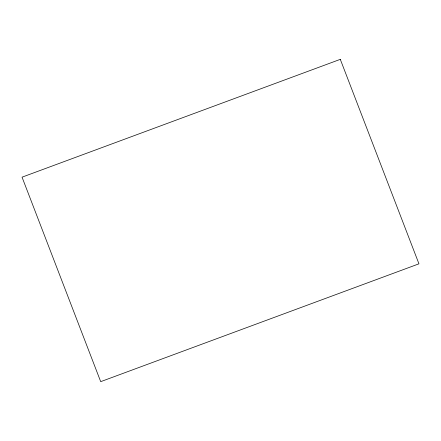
<?xml version="1.0" encoding="UTF-8"?>
<svg xmlns="http://www.w3.org/2000/svg" width="441" height="441" viewBox="0 0 441 441"><rect width="100%" height="100%" fill="white"/><g stroke="black" fill="none" stroke-linecap="round" stroke-linejoin="round"><path stroke-width="0.66" d="M340.298 59.348L22.05 177.172L100.702 381.652L418.95 263.828L340.298 59.348"/></g></svg>
